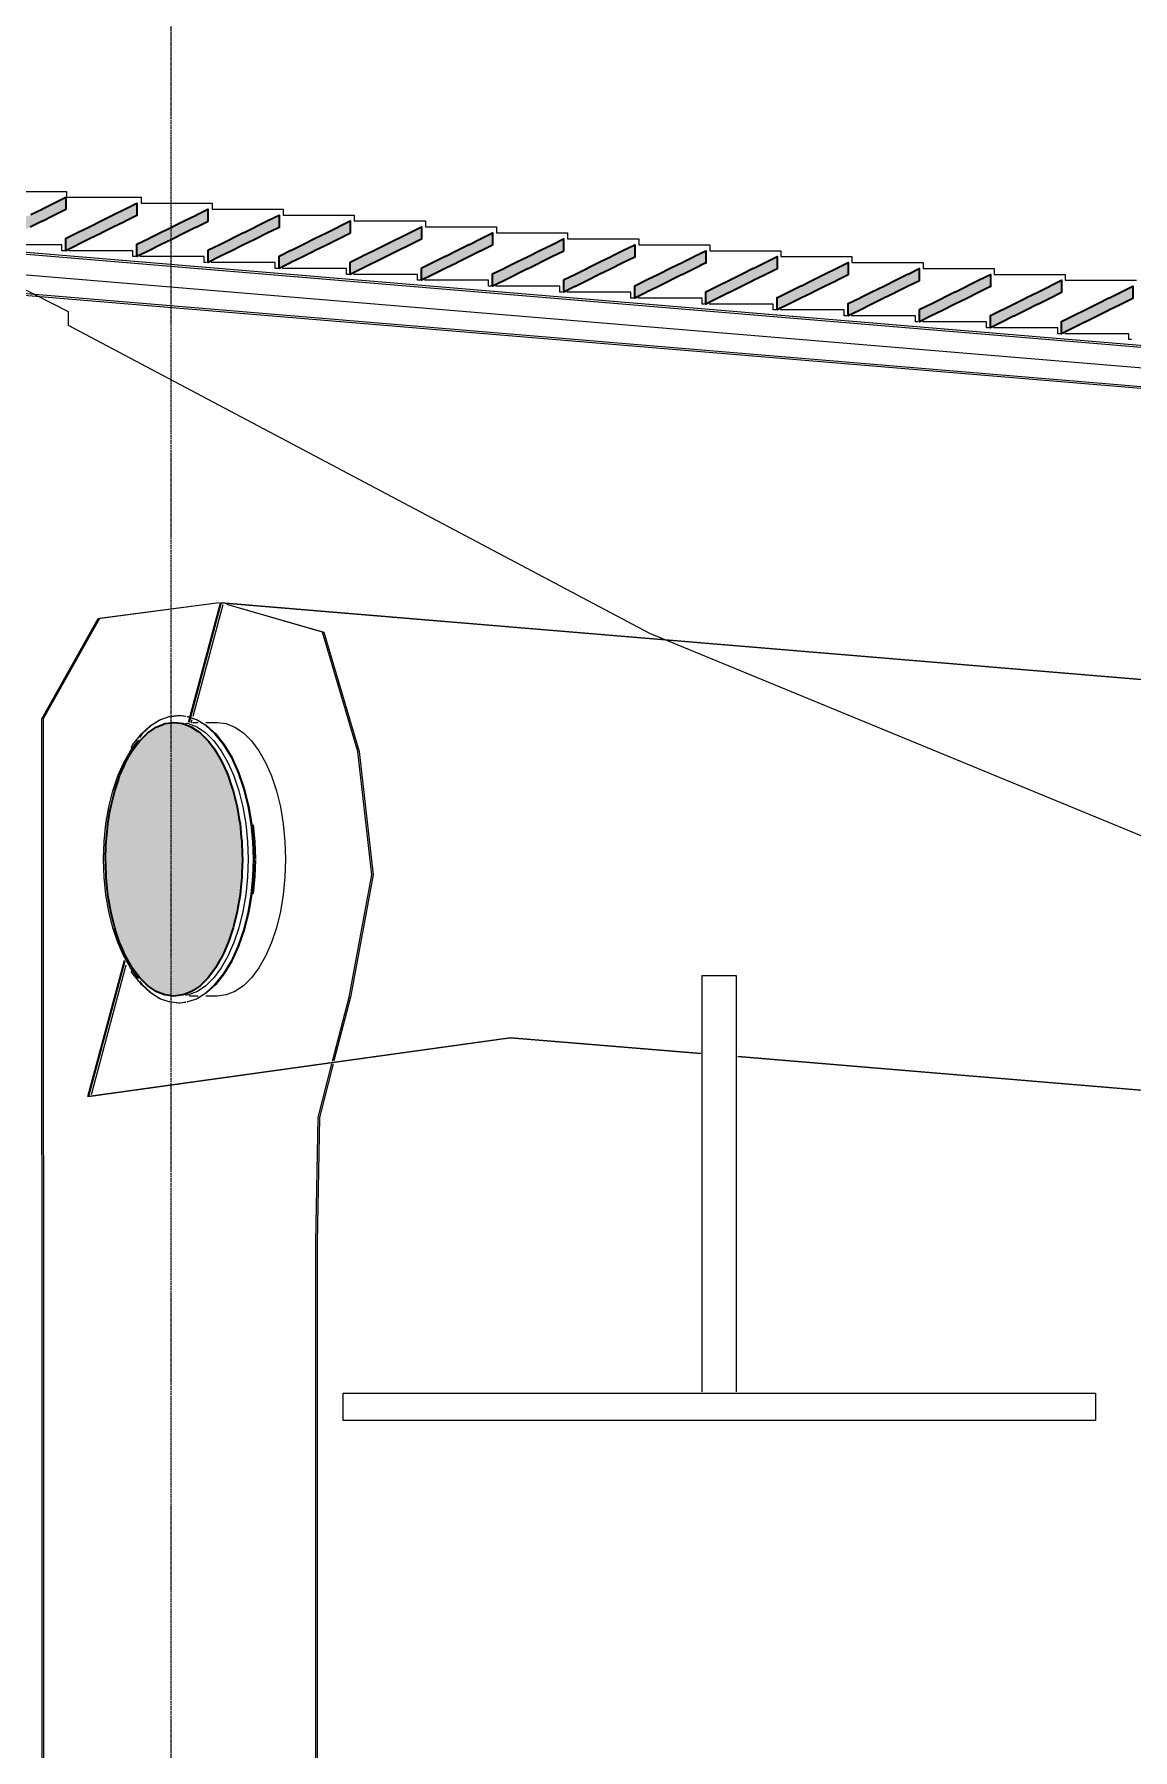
# Model space of a CAD drawing. Header units: millimetres. Extents: x 0 to 153524, y 0 to 59400.
# Drawn here: x 20300 to 21906, y 26619 to 29126 of the extents above; entities that cross this region are included whole.
import ezdxf

# ---------------------------------------------------------------- set-up
doc = ezdxf.new("R2010")
doc.units = ezdxf.units.MM
doc.linetypes.add('DASHDOT', pattern=[3.556, 2.54, -0.508, 0, -0.508])
for name, color, linetype, lineweight in [('01_切断（構造・壁）', 7, 'Continuous', 35), ('03_切断（ガラス）', 5, 'Continuous', 13), ('10_見えがかり', 7, 'Continuous', 13), ('12_見えがかり（ガラス）', 5, 'Continuous', 9), ('40_通り芯', 1, 'DASHDOT', 9)]:
    doc.layers.add(name, color=color, linetype=linetype, lineweight=lineweight)

msp = doc.modelspace()

# ---------------------------------------------------------------- hatches: boundary and pattern name
at = {"layer": '01_切断（構造・壁）'}
for points in [[(20259.3, 28826.6), (20258.5, 28826.1), (20242, 28818), (20242, 28818.1), (20242, 28821), (20242, 28821.1), (20242, 28824), (20242, 28824.1), (20242, 28827), (20242, 28827.1), (20242, 28830), (20242, 28830.1), (20242, 28833), (20242, 28833.1), (20242, 28836), (20242.8, 28836.4), (20259.3, 28844.6), (20260.2, 28845), (20276.6, 28853.1), (20277.5, 28853.5), (20294, 28861.7), (20294.8, 28862.1), (20311.3, 28870.2), (20312.1, 28870.6), (20328.6, 28878.8), (20329.4, 28879.2), (20345.9, 28887.3), (20345.9, 28887.2), (20345.9, 28884.3), (20345.9, 28884.2), (20345.9, 28881.3), (20345.9, 28881.2), (20345.9, 28878.3), (20345.9, 28878.2), (20345.9, 28875.3), (20345.9, 28875.2), (20345.9, 28872.3), (20345.9, 28872.2), (20345.9, 28869.3), (20345.1, 28868.9), (20328.6, 28860.8), (20327.7, 28860.4), (20311.3, 28852.2), (20310.4, 28851.8), (20294, 28843.7), (20293.1, 28843.3), (20276.6, 28835.1), (20275.8, 28834.7)], [(20363.3, 28817.9), (20362.5, 28817.5), (20346, 28809.3), (20346, 28809.5), (20346, 28812.3), (20346, 28812.5), (20346, 28815.3), (20346, 28815.5), (20346, 28818.3), (20346, 28818.5), (20346, 28821.3), (20346, 28821.5), (20346, 28824.3), (20346, 28824.5), (20346, 28827.3), (20346.8, 28827.8), (20363.3, 28835.9), (20364.2, 28836.3), (20380.6, 28844.4), (20381.5, 28844.9), (20398, 28853), (20398.8, 28853.4), (20415.3, 28861.6), (20416.1, 28862), (20432.6, 28870.1), (20433.4, 28870.5), (20449.9, 28878.7), (20449.9, 28878.5), (20449.9, 28875.7), (20449.9, 28875.5), (20449.9, 28872.7), (20449.9, 28872.5), (20449.9, 28869.7), (20449.9, 28869.5), (20449.9, 28866.7), (20449.9, 28866.5), (20449.9, 28863.7), (20449.9, 28863.5), (20449.9, 28860.7), (20449.1, 28860.3), (20432.6, 28852.1), (20431.7, 28851.7), (20415.3, 28843.6), (20414.4, 28843.1), (20398, 28835), (20397.1, 28834.6), (20380.6, 28826.4), (20379.8, 28826)], [(20467.3, 28809.2), (20466.5, 28808.8), (20450, 28800.7), (20450, 28800.8), (20450, 28803.7), (20450, 28803.8), (20450, 28806.7), (20450, 28806.8), (20450, 28809.7), (20450, 28809.8), (20450, 28812.7), (20450, 28812.8), (20450, 28815.7), (20450, 28815.8), (20450, 28818.7), (20450.8, 28819.1), (20467.3, 28827.2), (20468.2, 28827.6), (20484.6, 28835.8), (20485.5, 28836.2), (20501.9, 28844.3), (20502.8, 28844.8), (20519.3, 28852.9), (20520.1, 28853.3), (20536.6, 28861.4), (20537.4, 28861.9), (20553.9, 28870), (20553.9, 28869.9), (20553.9, 28867), (20553.9, 28866.9), (20553.9, 28864), (20553.9, 28863.9), (20553.9, 28861), (20553.9, 28860.9), (20553.9, 28858), (20553.9, 28857.9), (20553.9, 28855), (20553.9, 28854.9), (20553.9, 28852), (20553.1, 28851.6), (20536.6, 28843.4), (20535.7, 28843), (20519.3, 28834.9), (20518.4, 28834.5), (20501.9, 28826.3), (20501.1, 28825.9), (20484.6, 28817.8), (20483.8, 28817.4)], [(20571.3, 28800.6), (20570.5, 28800.1), (20554, 28792), (20554, 28792.1), (20554, 28795), (20554, 28795.1), (20554, 28798), (20554, 28798.1), (20554, 28801), (20554, 28801.1), (20554, 28804), (20554, 28804.1), (20554, 28807), (20554, 28807.1), (20554, 28810), (20554.8, 28810.4), (20571.3, 28818.6), (20572.2, 28819), (20588.6, 28827.1), (20589.5, 28827.5), (20605.9, 28835.7), (20606.8, 28836.1), (20623.3, 28844.2), (20624.1, 28844.6), (20640.6, 28852.8), (20641.4, 28853.2), (20657.9, 28861.3), (20657.9, 28861.2), (20657.9, 28858.3), (20657.9, 28858.2), (20657.9, 28855.3), (20657.9, 28855.2), (20657.9, 28852.3), (20657.9, 28852.2), (20657.9, 28849.3), (20657.9, 28849.2), (20657.9, 28846.3), (20657.9, 28846.2), (20657.9, 28843.3), (20657.1, 28842.9), (20640.6, 28834.8), (20639.7, 28834.4), (20623.3, 28826.2), (20622.4, 28825.8), (20605.9, 28817.7), (20605.1, 28817.3), (20588.6, 28809.1), (20587.8, 28808.7)], [(20675.3, 28791.9), (20674.5, 28791.5), (20658, 28783.3), (20658, 28783.5), (20658, 28786.3), (20658, 28786.5), (20658, 28789.3), (20658, 28789.5), (20658, 28792.3), (20658, 28792.5), (20658, 28795.3), (20658, 28795.5), (20658, 28798.3), (20658, 28798.5), (20658, 28801.3), (20658.8, 28801.8), (20675.3, 28809.9), (20676.2, 28810.3), (20692.6, 28818.4), (20693.5, 28818.9), (20709.9, 28827), (20710.8, 28827.4), (20727.3, 28835.6), (20728.1, 28836), (20744.6, 28844.1), (20745.4, 28844.5), (20761.9, 28852.7), (20761.9, 28852.5), (20761.9, 28849.7), (20761.9, 28849.5), (20761.9, 28846.7), (20761.9, 28846.5), (20761.9, 28843.7), (20761.9, 28843.5), (20761.9, 28840.7), (20761.9, 28840.5), (20761.9, 28837.7), (20761.9, 28837.5), (20761.9, 28834.7), (20761.1, 28834.3), (20744.6, 28826.1), (20743.7, 28825.7), (20727.3, 28817.6), (20726.4, 28817.1), (20709.9, 28809), (20709.1, 28808.6), (20692.6, 28800.4), (20691.8, 28800)], [(20779.3, 28783.2), (20778.5, 28782.8), (20762, 28774.7), (20762, 28774.8), (20762, 28777.7), (20762, 28777.8), (20762, 28780.7), (20762, 28780.8), (20762, 28783.7), (20762, 28783.8), (20762, 28786.7), (20762, 28786.8), (20762, 28789.7), (20762, 28789.8), (20762, 28792.7), (20762.8, 28793.1), (20779.3, 28801.2), (20780.1, 28801.6), (20796.6, 28809.8), (20797.5, 28810.2), (20813.9, 28818.3), (20814.8, 28818.8), (20831.3, 28826.9), (20832.1, 28827.3), (20848.6, 28835.4), (20849.4, 28835.9), (20865.9, 28844), (20865.9, 28843.9), (20865.9, 28841), (20865.9, 28840.9), (20865.9, 28838), (20865.9, 28837.9), (20865.9, 28835), (20865.9, 28834.9), (20865.9, 28832), (20865.9, 28831.9), (20865.9, 28829), (20865.9, 28828.9), (20865.9, 28826), (20865.1, 28825.6), (20848.6, 28817.4), (20847.7, 28817), (20831.3, 28808.9), (20830.4, 28808.5), (20813.9, 28800.3), (20813.1, 28799.9), (20796.6, 28791.8), (20795.8, 28791.4)], [(20883.3, 28774.6), (20882.4, 28774.1), (20866, 28766), (20866, 28766.1), (20866, 28769), (20866, 28769.1), (20866, 28772), (20866, 28772.1), (20866, 28775), (20866, 28775.1), (20866, 28778), (20866, 28778.1), (20866, 28781), (20866, 28781.1), (20866, 28784), (20866.8, 28784.4), (20883.3, 28792.6), (20884.1, 28793), (20900.6, 28801.1), (20901.5, 28801.5), (20917.9, 28809.7), (20918.8, 28810.1), (20935.3, 28818.2), (20936.1, 28818.6), (20952.6, 28826.8), (20953.4, 28827.2), (20969.9, 28835.3), (20969.9, 28835.2), (20969.9, 28832.3), (20969.9, 28832.2), (20969.9, 28829.3), (20969.9, 28829.2), (20969.9, 28826.3), (20969.9, 28826.2), (20969.9, 28823.3), (20969.9, 28823.2), (20969.9, 28820.3), (20969.9, 28820.2), (20969.9, 28817.3), (20969, 28816.9), (20952.6, 28808.8), (20951.7, 28808.4), (20935.3, 28800.2), (20934.4, 28799.8), (20917.9, 28791.7), (20917.1, 28791.3), (20900.6, 28783.1), (20899.8, 28782.7)], [(20987.3, 28765.9), (20986.4, 28765.5), (20970, 28757.3), (20970, 28757.5), (20970, 28760.3), (20970, 28760.5), (20970, 28763.3), (20970, 28763.5), (20970, 28766.3), (20970, 28766.5), (20970, 28769.3), (20970, 28769.5), (20970, 28772.3), (20970, 28772.5), (20970, 28775.3), (20970.8, 28775.8), (20987.3, 28783.9), (20988.1, 28784.3), (21004.6, 28792.4), (21005.5, 28792.9), (21021.9, 28801), (21022.8, 28801.4), (21039.3, 28809.6), (21040.1, 28810), (21056.6, 28818.1), (21057.4, 28818.5), (21073.9, 28826.7), (21073.9, 28826.5), (21073.9, 28823.7), (21073.9, 28823.5), (21073.9, 28820.7), (21073.9, 28820.5), (21073.9, 28817.7), (21073.9, 28817.5), (21073.9, 28814.7), (21073.9, 28814.5), (21073.9, 28811.7), (21073.9, 28811.5), (21073.9, 28808.7), (21073, 28808.3), (21056.6, 28800.1), (21055.7, 28799.7), (21039.3, 28791.6), (21038.4, 28791.1), (21021.9, 28783), (21021.1, 28782.6), (21004.6, 28774.4), (21003.8, 28774)], [(21091.3, 28757.2), (21090.4, 28756.8), (21074, 28748.7), (21074, 28748.8), (21074, 28751.7), (21074, 28751.8), (21074, 28754.7), (21074, 28754.8), (21074, 28757.7), (21074, 28757.8), (21074, 28760.7), (21074, 28760.8), (21074, 28763.7), (21074, 28763.8), (21074, 28766.7), (21074.8, 28767.1), (21091.3, 28775.2), (21092.1, 28775.6), (21108.6, 28783.8), (21109.5, 28784.2), (21125.9, 28792.3), (21126.8, 28792.8), (21143.3, 28800.9), (21144.1, 28801.3), (21160.6, 28809.4), (21161.4, 28809.9), (21177.9, 28818), (21177.9, 28817.9), (21177.9, 28815), (21177.9, 28814.9), (21177.9, 28812), (21177.9, 28811.9), (21177.9, 28809), (21177.9, 28808.9), (21177.9, 28806), (21177.9, 28805.9), (21177.9, 28803), (21177.9, 28802.9), (21177.9, 28800), (21177, 28799.6), (21160.6, 28791.4), (21159.7, 28791), (21143.3, 28782.9), (21142.4, 28782.5), (21125.9, 28774.3), (21125.1, 28773.9), (21108.6, 28765.8), (21107.8, 28765.4)], [(21195.3, 28748.6), (21194.4, 28748.1), (21178, 28740), (21178, 28740.1), (21178, 28743), (21178, 28743.1), (21178, 28746), (21178, 28746.1), (21178, 28749), (21178, 28749.1), (21178, 28752), (21178, 28752.1), (21178, 28755), (21178, 28755.1), (21178, 28758), (21178.8, 28758.4), (21195.3, 28766.6), (21196.1, 28767), (21212.6, 28775.1), (21213.5, 28775.5), (21229.9, 28783.7), (21230.8, 28784.1), (21247.2, 28792.2), (21248.1, 28792.6), (21264.6, 28800.8), (21265.4, 28801.2), (21281.9, 28809.3), (21281.9, 28809.2), (21281.9, 28806.3), (21281.9, 28806.2), (21281.9, 28803.3), (21281.9, 28803.2), (21281.9, 28800.3), (21281.9, 28800.2), (21281.9, 28797.3), (21281.9, 28797.2), (21281.9, 28794.3), (21281.9, 28794.2), (21281.9, 28791.3), (21281, 28790.9), (21264.6, 28782.8), (21263.7, 28782.4), (21247.2, 28774.2), (21246.4, 28773.8), (21229.9, 28765.7), (21229.1, 28765.3), (21212.6, 28757.1), (21211.8, 28756.7)], [(21299.3, 28739.9), (21298.4, 28739.5), (21282, 28731.3), (21282, 28731.5), (21282, 28734.3), (21282, 28734.5), (21282, 28737.3), (21282, 28737.5), (21282, 28740.3), (21282, 28740.5), (21282, 28743.3), (21282, 28743.5), (21282, 28746.3), (21282, 28746.5), (21282, 28749.3), (21282.8, 28749.8), (21299.3, 28757.9), (21300.1, 28758.3), (21316.6, 28766.4), (21317.5, 28766.9), (21333.9, 28775), (21334.8, 28775.4), (21351.2, 28783.6), (21352.1, 28784), (21368.6, 28792.1), (21369.4, 28792.5), (21385.9, 28800.7), (21385.9, 28800.5), (21385.9, 28797.7), (21385.9, 28797.5), (21385.9, 28794.7), (21385.9, 28794.5), (21385.9, 28791.7), (21385.9, 28791.5), (21385.9, 28788.7), (21385.9, 28788.5), (21385.9, 28785.7), (21385.9, 28785.5), (21385.9, 28782.7), (21385, 28782.3), (21368.6, 28774.1), (21367.7, 28773.7), (21351.2, 28765.6), (21350.4, 28765.1), (21333.9, 28757), (21333.1, 28756.6), (21316.6, 28748.4), (21315.8, 28748)], [(21403.3, 28731.2), (21402.4, 28730.8), (21386, 28722.7), (21386, 28722.8), (21386, 28725.7), (21386, 28725.8), (21386, 28728.7), (21386, 28728.8), (21386, 28731.7), (21386, 28731.8), (21386, 28734.7), (21386, 28734.8), (21386, 28737.7), (21386, 28737.8), (21386, 28740.7), (21386.8, 28741.1), (21403.3, 28749.2), (21404.1, 28749.6), (21420.6, 28757.8), (21421.5, 28758.2), (21437.9, 28766.3), (21438.8, 28766.8), (21455.2, 28774.9), (21456.1, 28775.3), (21472.6, 28783.4), (21473.4, 28783.9), (21489.9, 28792), (21489.9, 28791.9), (21489.9, 28789), (21489.9, 28788.9), (21489.9, 28786), (21489.9, 28785.9), (21489.9, 28783), (21489.9, 28782.9), (21489.9, 28780), (21489.9, 28779.9), (21489.9, 28777), (21489.9, 28776.9), (21489.9, 28774), (21489, 28773.6), (21472.6, 28765.4), (21471.7, 28765), (21455.2, 28756.9), (21454.4, 28756.5), (21437.9, 28748.3), (21437.1, 28747.9), (21420.6, 28739.8), (21419.8, 28739.4)], [(21507.3, 28722.6), (21506.4, 28722.1), (21490, 28714), (21490, 28714.1), (21490, 28717), (21490, 28717.1), (21490, 28720), (21490, 28720.1), (21490, 28723), (21490, 28723.1), (21490, 28726), (21490, 28726.1), (21490, 28729), (21490, 28729.1), (21490, 28732), (21490.8, 28732.4), (21507.3, 28740.6), (21508.1, 28741), (21524.6, 28749.1), (21525.4, 28749.5), (21541.9, 28757.7), (21542.8, 28758.1), (21559.2, 28766.2), (21560.1, 28766.6), (21576.6, 28774.8), (21577.4, 28775.2), (21593.9, 28783.3), (21593.9, 28783.2), (21593.9, 28780.3), (21593.9, 28780.2), (21593.9, 28777.3), (21593.9, 28777.2), (21593.9, 28774.3), (21593.9, 28774.2), (21593.9, 28771.3), (21593.9, 28771.2), (21593.9, 28768.3), (21593.9, 28768.2), (21593.9, 28765.3), (21593, 28764.9), (21576.6, 28756.8), (21575.7, 28756.4), (21559.2, 28748.2), (21558.4, 28747.8), (21541.9, 28739.7), (21541.1, 28739.3), (21524.6, 28731.1), (21523.7, 28730.7)], [(21611.3, 28713.9), (21610.4, 28713.5), (21594, 28705.3), (21594, 28705.5), (21594, 28708.3), (21594, 28708.5), (21594, 28711.3), (21594, 28711.5), (21594, 28714.3), (21594, 28714.5), (21594, 28717.3), (21594, 28717.5), (21594, 28720.3), (21594, 28720.5), (21594, 28723.3), (21594.8, 28723.8), (21611.3, 28731.9), (21612.1, 28732.3), (21628.6, 28740.4), (21629.4, 28740.9), (21645.9, 28749), (21646.8, 28749.4), (21663.2, 28757.6), (21664.1, 28758), (21680.6, 28766.1), (21681.4, 28766.5), (21697.9, 28774.7), (21697.9, 28774.5), (21697.9, 28771.7), (21697.9, 28771.5), (21697.9, 28768.7), (21697.9, 28768.5), (21697.9, 28765.7), (21697.9, 28765.5), (21697.9, 28762.7), (21697.9, 28762.5), (21697.9, 28759.7), (21697.9, 28759.5), (21697.9, 28756.7), (21697, 28756.3), (21680.6, 28748.1), (21679.7, 28747.7), (21663.2, 28739.6), (21662.4, 28739.1), (21645.9, 28731), (21645.1, 28730.6), (21628.6, 28722.4), (21627.7, 28722)], [(21715.3, 28705.2), (21714.4, 28704.8), (21698, 28696.7), (21698, 28696.8), (21698, 28699.7), (21698, 28699.8), (21698, 28702.7), (21698, 28702.8), (21698, 28705.7), (21698, 28705.8), (21698, 28708.7), (21698, 28708.8), (21698, 28711.7), (21698, 28711.8), (21698, 28714.7), (21698.8, 28715.1), (21715.3, 28723.2), (21716.1, 28723.6), (21732.6, 28731.8), (21733.4, 28732.2), (21749.9, 28740.3), (21750.8, 28740.8), (21767.2, 28748.9), (21768.1, 28749.3), (21784.6, 28757.4), (21785.4, 28757.9), (21801.9, 28766), (21801.9, 28765.9), (21801.9, 28763), (21801.9, 28762.9), (21801.9, 28760), (21801.9, 28759.9), (21801.9, 28757), (21801.9, 28756.9), (21801.9, 28754), (21801.9, 28753.9), (21801.9, 28751), (21801.9, 28750.9), (21801.9, 28748), (21801, 28747.6), (21784.6, 28739.4), (21783.7, 28739), (21767.2, 28730.9), (21766.4, 28730.5), (21749.9, 28722.3), (21749.1, 28721.9), (21732.6, 28713.8), (21731.7, 28713.4)], [(21819.3, 28696.6), (21818.4, 28696.1), (21801.9, 28688), (21801.9, 28688.1), (21801.9, 28691), (21801.9, 28691.1), (21801.9, 28694), (21801.9, 28694.1), (21801.9, 28697), (21801.9, 28697.1), (21801.9, 28700), (21801.9, 28700.1), (21801.9, 28703), (21801.9, 28703.1), (21801.9, 28706), (21802.8, 28706.4), (21819.3, 28714.6), (21820.1, 28715), (21836.6, 28723.1), (21837.4, 28723.5), (21853.9, 28731.7), (21854.8, 28732.1), (21871.2, 28740.2), (21872.1, 28740.6), (21888.5, 28748.8), (21889.4, 28749.2), (21905.9, 28757.3), (21905.9, 28757.2), (21905.9, 28754.3), (21905.9, 28754.2), (21905.9, 28751.3), (21905.9, 28751.2), (21905.9, 28748.3), (21905.9, 28748.2), (21905.9, 28745.3), (21905.9, 28745.2), (21905.9, 28742.3), (21905.9, 28742.2), (21905.9, 28739.3), (21905, 28738.9), (21888.5, 28730.8), (21887.7, 28730.4), (21871.2, 28722.2), (21870.4, 28721.8), (21853.9, 28713.7), (21853.1, 28713.3), (21836.6, 28705.1), (21835.7, 28704.7)], [(20604, 27926.5), (20604.2, 27920), (20603.5, 27900.4), (20603.3, 27893.9), (20601.4, 27874.6), (20600.8, 27868.2), (20597.6, 27849.6), (20596.6, 27843.5), (20592.2, 27825.8), (20590.8, 27820), (20585.3, 27803.7), (20583.5, 27798.2), (20577, 27783.5), (20574.9, 27778.6), (20567.5, 27765.6), (20565.1, 27761.3), (20556.9, 27750.4), (20554.2, 27746.8), (20545.4, 27738.1), (20542.4, 27735.2), (20533.1, 27728.9), (20530.1, 27726.8), (20520.4, 27723), (20517.2, 27721.7), (20507.4, 27720.4), (20504.2, 27720), (20494.4, 27721.3), (20491.1, 27721.7), (20481.5, 27725.5), (20478.3, 27726.8), (20469, 27733.1), (20465.9, 27735.2), (20457.1, 27743.9), (20454.2, 27746.8), (20446, 27757.7), (20443.3, 27761.3), (20435.9, 27774.3), (20433.5, 27778.6), (20427, 27793.4), (20424.8, 27798.2), (20419.4, 27814.6), (20417.6, 27820), (20413.2, 27837.6), (20411.8, 27843.5), (20408.6, 27862.1), (20407.6, 27868.2), (20405.7, 27887.5), (20405, 27893.9), (20404.4, 27913.5), (20404.2, 27920), (20404.8, 27939.6), (20405, 27946.1), (20407, 27965.4), (20407.6, 27971.8), (20410.7, 27990.4), (20411.8, 27996.5), (20416.1, 28014.2), (20417.6, 28020), (20423, 28036.3), (20424.8, 28041.8), (20431.3, 28056.5), (20433.5, 28061.4), (20440.9, 28074.4), (20443.3, 28078.7), (20451.5, 28089.6), (20454.2, 28093.2), (20463, 28101.9), (20465.9, 28104.8), (20475.2, 28111.1), (20478.3, 28113.2), (20487.9, 28117), (20491.1, 28118.3), (20500.9, 28119.6), (20504.2, 28120), (20514, 28118.7), (20517.2, 28118.3), (20526.9, 28114.5), (20530.1, 28113.2), (20539.4, 28106.9), (20542.4, 28104.8), (20551.3, 28096.1), (20554.2, 28093.2), (20562.4, 28082.3), (20565.1, 28078.7), (20572.4, 28065.7), (20574.9, 28061.4), (20581.4, 28046.6), (20583.5, 28041.8), (20589, 28025.4), (20590.8, 28020), (20595.1, 28002.4), (20596.6, 27996.5), (20599.7, 27977.9), (20600.8, 27971.8), (20602.7, 27952.5), (20603.3, 27946.1)]]:
    msp.add_hatch(color=7, dxfattribs=at).paths.add_polyline_path(points)

# ---------------------------------------------------------------- linework, layer by layer
for points in [[(20294.8, 28862.1), (20311.3, 28870.2), (20312.1, 28870.6), (20328.6, 28878.8), (20329.4, 28879.2), (20345.9, 28887.3), (20345.9, 28887.2), (20345.9, 28884.3), (20345.9, 28884.2), (20345.9, 28881.3), (20345.9, 28881.2), (20345.9, 28878.3), (20345.9, 28878.2), (20345.9, 28875.3), (20345.9, 28875.2), (20345.9, 28872.3), (20345.9, 28872.2), (20345.9, 28869.3), (20345.1, 28868.9), (20328.6, 28860.8), (20327.7, 28860.4), (20311.3, 28852.2), (20310.4, 28851.8), (20294, 28843.7)], [(20363.3, 28817.9), (20362.5, 28817.5), (20346, 28809.3), (20346, 28809.5), (20346, 28812.3), (20346, 28812.5), (20346, 28815.3), (20346, 28815.5), (20346, 28818.3), (20346, 28818.5), (20346, 28821.3), (20346, 28821.5), (20346, 28824.3), (20346, 28824.5), (20346, 28827.3), (20346.8, 28827.8), (20363.3, 28835.9), (20364.2, 28836.3), (20380.6, 28844.4), (20381.5, 28844.9), (20398, 28853), (20398.8, 28853.4), (20415.3, 28861.6), (20416.1, 28862), (20432.6, 28870.1), (20433.4, 28870.5), (20449.9, 28878.7), (20449.9, 28878.5), (20449.9, 28875.7), (20449.9, 28875.5), (20449.9, 28872.7), (20449.9, 28872.5), (20449.9, 28869.7), (20449.9, 28869.5), (20449.9, 28866.7), (20449.9, 28866.5), (20449.9, 28863.7), (20449.9, 28863.5), (20449.9, 28860.7), (20449.1, 28860.3), (20432.6, 28852.1), (20431.7, 28851.7), (20415.3, 28843.6), (20414.4, 28843.1), (20398, 28835), (20397.1, 28834.6), (20380.6, 28826.4), (20379.8, 28826), (20363.3, 28817.9)], [(20467.3, 28809.2), (20466.5, 28808.8), (20450, 28800.7), (20450, 28800.8), (20450, 28803.7), (20450, 28803.8), (20450, 28806.7), (20450, 28806.8), (20450, 28809.7), (20450, 28809.8), (20450, 28812.7), (20450, 28812.8), (20450, 28815.7), (20450, 28815.8), (20450, 28818.7), (20450.8, 28819.1), (20467.3, 28827.2), (20468.2, 28827.6), (20484.6, 28835.8), (20485.5, 28836.2), (20501.9, 28844.3), (20502.8, 28844.8), (20519.3, 28852.9), (20520.1, 28853.3), (20536.6, 28861.4), (20537.4, 28861.9), (20553.9, 28870), (20553.9, 28869.9), (20553.9, 28867), (20553.9, 28866.9), (20553.9, 28864), (20553.9, 28863.9), (20553.9, 28861), (20553.9, 28860.9), (20553.9, 28858), (20553.9, 28857.9), (20553.9, 28855), (20553.9, 28854.9), (20553.9, 28852), (20553.1, 28851.6), (20536.6, 28843.4), (20535.7, 28843), (20519.3, 28834.9), (20518.4, 28834.5), (20501.9, 28826.3), (20501.1, 28825.9), (20484.6, 28817.8), (20483.8, 28817.4), (20467.3, 28809.2)], [(20571.3, 28800.6), (20570.5, 28800.1), (20554, 28792), (20554, 28792.1), (20554, 28795), (20554, 28795.1), (20554, 28798), (20554, 28798.1), (20554, 28801), (20554, 28801.1), (20554, 28804), (20554, 28804.1), (20554, 28807), (20554, 28807.1), (20554, 28810), (20554.8, 28810.4), (20571.3, 28818.6), (20572.2, 28819), (20588.6, 28827.1), (20589.5, 28827.5), (20605.9, 28835.7), (20606.8, 28836.1), (20623.3, 28844.2), (20624.1, 28844.6), (20640.6, 28852.8), (20641.4, 28853.2), (20657.9, 28861.3), (20657.9, 28861.2), (20657.9, 28858.3), (20657.9, 28858.2), (20657.9, 28855.3), (20657.9, 28855.2), (20657.9, 28852.3), (20657.9, 28852.2), (20657.9, 28849.3), (20657.9, 28849.2), (20657.9, 28846.3), (20657.9, 28846.2), (20657.9, 28843.3), (20657.1, 28842.9), (20640.6, 28834.8), (20639.7, 28834.4), (20623.3, 28826.2), (20622.4, 28825.8), (20605.9, 28817.7), (20605.1, 28817.3), (20588.6, 28809.1), (20587.8, 28808.7), (20571.3, 28800.6)], [(20675.3, 28791.9), (20674.5, 28791.5), (20658, 28783.3), (20658, 28783.5), (20658, 28786.3), (20658, 28786.5), (20658, 28789.3), (20658, 28789.5), (20658, 28792.3), (20658, 28792.5), (20658, 28795.3), (20658, 28795.5), (20658, 28798.3), (20658, 28798.5), (20658, 28801.3), (20658.8, 28801.8), (20675.3, 28809.9), (20676.2, 28810.3), (20692.6, 28818.4), (20693.5, 28818.9), (20709.9, 28827), (20710.8, 28827.4), (20727.3, 28835.6), (20728.1, 28836), (20744.6, 28844.1), (20745.4, 28844.5), (20761.9, 28852.7), (20761.9, 28852.5), (20761.9, 28849.7), (20761.9, 28849.5), (20761.9, 28846.7), (20761.9, 28846.5), (20761.9, 28843.7), (20761.9, 28843.5), (20761.9, 28840.7), (20761.9, 28840.5), (20761.9, 28837.7), (20761.9, 28837.5), (20761.9, 28834.7), (20761.1, 28834.3), (20744.6, 28826.1), (20743.7, 28825.7), (20727.3, 28817.6), (20726.4, 28817.1), (20709.9, 28809), (20709.1, 28808.6), (20692.6, 28800.4), (20691.8, 28800), (20675.3, 28791.9)], [(20779.3, 28783.2), (20778.5, 28782.8), (20762, 28774.7), (20762, 28774.8), (20762, 28777.7), (20762, 28777.8), (20762, 28780.7), (20762, 28780.8), (20762, 28783.7), (20762, 28783.8), (20762, 28786.7), (20762, 28786.8), (20762, 28789.7), (20762, 28789.8), (20762, 28792.7), (20762.8, 28793.1), (20779.3, 28801.2), (20780.1, 28801.6), (20796.6, 28809.8), (20797.5, 28810.2), (20813.9, 28818.3), (20814.8, 28818.8), (20831.3, 28826.9), (20832.1, 28827.3), (20848.6, 28835.4), (20849.4, 28835.9), (20865.9, 28844), (20865.9, 28843.9), (20865.9, 28841), (20865.9, 28840.9), (20865.9, 28838), (20865.9, 28837.9), (20865.9, 28835), (20865.9, 28834.9), (20865.9, 28832), (20865.9, 28831.9), (20865.9, 28829), (20865.9, 28828.9), (20865.9, 28826), (20865.1, 28825.6), (20848.6, 28817.4), (20847.7, 28817), (20831.3, 28808.9), (20830.4, 28808.5), (20813.9, 28800.3), (20813.1, 28799.9), (20796.6, 28791.8), (20795.8, 28791.4), (20779.3, 28783.2)], [(20883.3, 28774.6), (20882.4, 28774.1), (20866, 28766), (20866, 28766.1), (20866, 28769), (20866, 28769.1), (20866, 28772), (20866, 28772.1), (20866, 28775), (20866, 28775.1), (20866, 28778), (20866, 28778.1), (20866, 28781), (20866, 28781.1), (20866, 28784), (20866.8, 28784.4), (20883.3, 28792.6), (20884.1, 28793), (20900.6, 28801.1), (20901.5, 28801.5), (20917.9, 28809.7), (20918.8, 28810.1), (20935.3, 28818.2), (20936.1, 28818.6), (20952.6, 28826.8), (20953.4, 28827.2), (20969.9, 28835.3), (20969.9, 28835.2), (20969.9, 28832.3), (20969.9, 28832.2), (20969.9, 28829.3), (20969.9, 28829.2), (20969.9, 28826.3), (20969.9, 28826.2), (20969.9, 28823.3), (20969.9, 28823.2), (20969.9, 28820.3), (20969.9, 28820.2), (20969.9, 28817.3), (20969, 28816.9), (20952.6, 28808.8), (20951.7, 28808.4), (20935.3, 28800.2), (20934.4, 28799.8), (20917.9, 28791.7), (20917.1, 28791.3), (20900.6, 28783.1), (20899.8, 28782.7), (20883.3, 28774.6)], [(20987.3, 28765.9), (20986.4, 28765.5), (20970, 28757.3), (20970, 28757.5), (20970, 28760.3), (20970, 28760.5), (20970, 28763.3), (20970, 28763.5), (20970, 28766.3), (20970, 28766.5), (20970, 28769.3), (20970, 28769.5), (20970, 28772.3), (20970, 28772.5), (20970, 28775.3), (20970.8, 28775.8), (20987.3, 28783.9), (20988.1, 28784.3), (21004.6, 28792.4), (21005.5, 28792.9), (21021.9, 28801), (21022.8, 28801.4), (21039.3, 28809.6), (21040.1, 28810), (21056.6, 28818.1), (21057.4, 28818.5), (21073.9, 28826.7), (21073.9, 28826.5), (21073.9, 28823.7), (21073.9, 28823.5), (21073.9, 28820.7), (21073.9, 28820.5), (21073.9, 28817.7), (21073.9, 28817.5), (21073.9, 28814.7), (21073.9, 28814.5), (21073.9, 28811.7), (21073.9, 28811.5), (21073.9, 28808.7), (21073, 28808.3), (21056.6, 28800.1), (21055.7, 28799.7), (21039.3, 28791.6), (21038.4, 28791.1), (21021.9, 28783), (21021.1, 28782.6), (21004.6, 28774.4), (21003.8, 28774), (20987.3, 28765.9)], [(21091.3, 28757.2), (21090.4, 28756.8), (21074, 28748.7), (21074, 28748.8), (21074, 28751.7), (21074, 28751.8), (21074, 28754.7), (21074, 28754.8), (21074, 28757.7), (21074, 28757.8), (21074, 28760.7), (21074, 28760.8), (21074, 28763.7), (21074, 28763.8), (21074, 28766.7), (21074.8, 28767.1), (21091.3, 28775.2), (21092.1, 28775.6), (21108.6, 28783.8), (21109.5, 28784.2), (21125.9, 28792.3), (21126.8, 28792.8), (21143.3, 28800.9), (21144.1, 28801.3), (21160.6, 28809.4), (21161.4, 28809.9), (21177.9, 28818), (21177.9, 28817.9), (21177.9, 28815), (21177.9, 28814.9), (21177.9, 28812), (21177.9, 28811.9), (21177.9, 28809), (21177.9, 28808.9), (21177.9, 28806), (21177.9, 28805.9), (21177.9, 28803), (21177.9, 28802.9), (21177.9, 28800), (21177, 28799.6), (21160.6, 28791.4), (21159.7, 28791), (21143.3, 28782.9), (21142.4, 28782.5), (21125.9, 28774.3), (21125.1, 28773.9), (21108.6, 28765.8), (21107.8, 28765.4), (21091.3, 28757.2)], [(21195.3, 28748.6), (21194.4, 28748.1), (21178, 28740), (21178, 28740.1), (21178, 28743), (21178, 28743.1), (21178, 28746), (21178, 28746.1), (21178, 28749), (21178, 28749.1), (21178, 28752), (21178, 28752.1), (21178, 28755), (21178, 28755.1), (21178, 28758), (21178.8, 28758.4), (21195.3, 28766.6), (21196.1, 28767), (21212.6, 28775.1), (21213.5, 28775.5), (21229.9, 28783.7), (21230.8, 28784.1), (21247.2, 28792.2), (21248.1, 28792.6), (21264.6, 28800.8), (21265.4, 28801.2), (21281.9, 28809.3), (21281.9, 28809.2), (21281.9, 28806.3), (21281.9, 28806.2), (21281.9, 28803.3), (21281.9, 28803.2), (21281.9, 28800.3), (21281.9, 28800.2), (21281.9, 28797.3), (21281.9, 28797.2), (21281.9, 28794.3), (21281.9, 28794.2), (21281.9, 28791.3), (21281, 28790.9), (21264.6, 28782.8), (21263.7, 28782.4), (21247.2, 28774.2), (21246.4, 28773.8), (21229.9, 28765.7), (21229.1, 28765.3), (21212.6, 28757.1), (21211.8, 28756.7), (21195.3, 28748.6)], [(21299.3, 28739.9), (21298.4, 28739.5), (21282, 28731.3), (21282, 28731.5), (21282, 28734.3), (21282, 28734.5), (21282, 28737.3), (21282, 28737.5), (21282, 28740.3), (21282, 28740.5), (21282, 28743.3), (21282, 28743.5), (21282, 28746.3), (21282, 28746.5), (21282, 28749.3), (21282.8, 28749.8), (21299.3, 28757.9), (21300.1, 28758.3), (21316.6, 28766.4), (21317.5, 28766.9), (21333.9, 28775), (21334.8, 28775.4), (21351.2, 28783.6), (21352.1, 28784), (21368.6, 28792.1), (21369.4, 28792.5), (21385.9, 28800.7), (21385.9, 28800.5), (21385.9, 28797.7), (21385.9, 28797.5), (21385.9, 28794.7), (21385.9, 28794.5), (21385.9, 28791.7), (21385.9, 28791.5), (21385.9, 28788.7), (21385.9, 28788.5), (21385.9, 28785.7), (21385.9, 28785.5), (21385.9, 28782.7), (21385, 28782.3), (21368.6, 28774.1), (21367.7, 28773.7), (21351.2, 28765.6), (21350.4, 28765.1), (21333.9, 28757), (21333.1, 28756.6), (21316.6, 28748.4), (21315.8, 28748), (21299.3, 28739.9)], [(21403.3, 28731.2), (21402.4, 28730.8), (21386, 28722.7), (21386, 28722.8), (21386, 28725.7), (21386, 28725.8), (21386, 28728.7), (21386, 28728.8), (21386, 28731.7), (21386, 28731.8), (21386, 28734.7), (21386, 28734.8), (21386, 28737.7), (21386, 28737.8), (21386, 28740.7), (21386.8, 28741.1), (21403.3, 28749.2), (21404.1, 28749.6), (21420.6, 28757.8), (21421.5, 28758.2), (21437.9, 28766.3), (21438.8, 28766.8), (21455.2, 28774.9), (21456.1, 28775.3), (21472.6, 28783.4), (21473.4, 28783.9), (21489.9, 28792), (21489.9, 28791.9), (21489.9, 28789), (21489.9, 28788.9), (21489.9, 28786), (21489.9, 28785.9), (21489.9, 28783), (21489.9, 28782.9), (21489.9, 28780), (21489.9, 28779.9), (21489.9, 28777), (21489.9, 28776.9), (21489.9, 28774), (21489, 28773.6), (21472.6, 28765.4), (21471.7, 28765), (21455.2, 28756.9), (21454.4, 28756.5), (21437.9, 28748.3), (21437.1, 28747.9), (21420.6, 28739.8), (21419.8, 28739.4), (21403.3, 28731.2)], [(21507.3, 28722.6), (21506.4, 28722.1), (21490, 28714), (21490, 28714.1), (21490, 28717), (21490, 28717.1), (21490, 28720), (21490, 28720.1), (21490, 28723), (21490, 28723.1), (21490, 28726), (21490, 28726.1), (21490, 28729), (21490, 28729.1), (21490, 28732), (21490.8, 28732.4), (21507.3, 28740.6), (21508.1, 28741), (21524.6, 28749.1), (21525.4, 28749.5), (21541.9, 28757.7), (21542.8, 28758.1), (21559.2, 28766.2), (21560.1, 28766.6), (21576.6, 28774.8), (21577.4, 28775.2), (21593.9, 28783.3), (21593.9, 28783.2), (21593.9, 28780.3), (21593.9, 28780.2), (21593.9, 28777.3), (21593.9, 28777.2), (21593.9, 28774.3), (21593.9, 28774.2), (21593.9, 28771.3), (21593.9, 28771.2), (21593.9, 28768.3), (21593.9, 28768.2), (21593.9, 28765.3), (21593, 28764.9), (21576.6, 28756.8), (21575.7, 28756.4), (21559.2, 28748.2), (21558.4, 28747.8), (21541.9, 28739.7), (21541.1, 28739.3), (21524.6, 28731.1), (21523.7, 28730.7), (21507.3, 28722.6)], [(21611.3, 28713.9), (21610.4, 28713.5), (21594, 28705.3), (21594, 28705.5), (21594, 28708.3), (21594, 28708.5), (21594, 28711.3), (21594, 28711.5), (21594, 28714.3), (21594, 28714.5), (21594, 28717.3), (21594, 28717.5), (21594, 28720.3), (21594, 28720.5), (21594, 28723.3), (21594.8, 28723.8), (21611.3, 28731.9), (21612.1, 28732.3), (21628.6, 28740.4), (21629.4, 28740.9), (21645.9, 28749), (21646.8, 28749.4), (21663.2, 28757.6), (21664.1, 28758), (21680.6, 28766.1), (21681.4, 28766.5), (21697.9, 28774.7), (21697.9, 28774.5), (21697.9, 28771.7), (21697.9, 28771.5), (21697.9, 28768.7), (21697.9, 28768.5), (21697.9, 28765.7), (21697.9, 28765.5), (21697.9, 28762.7), (21697.9, 28762.5), (21697.9, 28759.7), (21697.9, 28759.5), (21697.9, 28756.7), (21697, 28756.3), (21680.6, 28748.1), (21679.7, 28747.7), (21663.2, 28739.6), (21662.4, 28739.1), (21645.9, 28731), (21645.1, 28730.6), (21628.6, 28722.4), (21627.7, 28722), (21611.3, 28713.9)], [(21715.3, 28705.2), (21714.4, 28704.8), (21698, 28696.7), (21698, 28696.8), (21698, 28699.7), (21698, 28699.8), (21698, 28702.7), (21698, 28702.8), (21698, 28705.7), (21698, 28705.8), (21698, 28708.7), (21698, 28708.8), (21698, 28711.7), (21698, 28711.8), (21698, 28714.7), (21698.8, 28715.1), (21715.3, 28723.2), (21716.1, 28723.6), (21732.6, 28731.8), (21733.4, 28732.2), (21749.9, 28740.3), (21750.8, 28740.8), (21767.2, 28748.9), (21768.1, 28749.3), (21784.6, 28757.4), (21785.4, 28757.9), (21801.9, 28766), (21801.9, 28765.9), (21801.9, 28763), (21801.9, 28762.9), (21801.9, 28760), (21801.9, 28759.9), (21801.9, 28757), (21801.9, 28756.9), (21801.9, 28754), (21801.9, 28753.9), (21801.9, 28751), (21801.9, 28750.9), (21801.9, 28748), (21801, 28747.6), (21784.6, 28739.4), (21783.7, 28739), (21767.2, 28730.9), (21766.4, 28730.5), (21749.9, 28722.3), (21749.1, 28721.9), (21732.6, 28713.8), (21731.7, 28713.4), (21715.3, 28705.2)], [(21819.3, 28696.6), (21818.4, 28696.1), (21801.9, 28688), (21801.9, 28688.1), (21801.9, 28691), (21801.9, 28691.1), (21801.9, 28694), (21801.9, 28694.1), (21801.9, 28697), (21801.9, 28697.1), (21801.9, 28700), (21801.9, 28700.1), (21801.9, 28703), (21801.9, 28703.1), (21801.9, 28706), (21802.8, 28706.4), (21819.3, 28714.6), (21820.1, 28715), (21836.6, 28723.1), (21837.4, 28723.5), (21853.9, 28731.7), (21854.8, 28732.1), (21871.2, 28740.2), (21872.1, 28740.6), (21888.5, 28748.8), (21889.4, 28749.2), (21905.9, 28757.3), (21905.9, 28757.2), (21905.9, 28754.3), (21905.9, 28754.2), (21905.9, 28751.3), (21905.9, 28751.2), (21905.9, 28748.3), (21905.9, 28748.2), (21905.9, 28745.3), (21905.9, 28745.2), (21905.9, 28742.3), (21905.9, 28742.2), (21905.9, 28739.3), (21905, 28738.9), (21888.5, 28730.8), (21887.7, 28730.4), (21871.2, 28722.2), (21870.4, 28721.8), (21853.9, 28713.7), (21853.1, 28713.3), (21836.6, 28705.1), (21835.7, 28704.7), (21819.3, 28696.6)], [(20604, 27926.5), (20604.2, 27920), (20603.5, 27900.4), (20603.3, 27893.9), (20601.4, 27874.6), (20600.8, 27868.2), (20597.6, 27849.6), (20596.6, 27843.5), (20592.2, 27825.8), (20590.8, 27820), (20585.3, 27803.7), (20583.5, 27798.2), (20577, 27783.5), (20574.9, 27778.6), (20567.5, 27765.6), (20565.1, 27761.3), (20556.9, 27750.4), (20554.2, 27746.8), (20545.4, 27738.1), (20542.4, 27735.2), (20533.1, 27728.9), (20530.1, 27726.8), (20520.4, 27723), (20517.2, 27721.7), (20507.4, 27720.4), (20504.2, 27720), (20494.4, 27721.3), (20491.1, 27721.7), (20481.5, 27725.5), (20478.3, 27726.8), (20469, 27733.1), (20465.9, 27735.2), (20457.1, 27743.9), (20454.2, 27746.8), (20446, 27757.7), (20443.3, 27761.3), (20435.9, 27774.3), (20433.5, 27778.6), (20427, 27793.4), (20424.8, 27798.2), (20419.4, 27814.6), (20417.6, 27820), (20413.2, 27837.6), (20411.8, 27843.5), (20408.6, 27862.1), (20407.6, 27868.2), (20405.7, 27887.5), (20405, 27893.9), (20404.4, 27913.5), (20404.2, 27920), (20404.8, 27939.6), (20405, 27946.1), (20407, 27965.4), (20407.6, 27971.8), (20410.7, 27990.4), (20411.8, 27996.5), (20416.1, 28014.2), (20417.6, 28020), (20423, 28036.3), (20424.8, 28041.8), (20431.3, 28056.5), (20433.5, 28061.4), (20440.9, 28074.4), (20443.3, 28078.7), (20451.5, 28089.6), (20454.2, 28093.2), (20463, 28101.9), (20465.9, 28104.8), (20475.2, 28111.1), (20478.3, 28113.2), (20487.9, 28117), (20491.1, 28118.3), (20500.9, 28119.6), (20504.2, 28120), (20514, 28118.7), (20517.2, 28118.3), (20526.9, 28114.5), (20530.1, 28113.2), (20539.4, 28106.9), (20542.4, 28104.8), (20551.3, 28096.1), (20554.2, 28093.2), (20562.4, 28082.3), (20565.1, 28078.7), (20572.4, 28065.7), (20574.9, 28061.4), (20581.4, 28046.6), (20583.5, 28041.8), (20589, 28025.4), (20590.8, 28020), (20595.1, 28002.4), (20596.6, 27996.5), (20599.7, 27977.9), (20600.8, 27971.8), (20602.7, 27952.5), (20603.3, 27946.1), (20604, 27926.5)]]:
    msp.add_lwpolyline(points, dxfattribs=at)
at = {"layer": '03_切断（ガラス）'}
msp.add_lwpolyline([(22452.8, 28593.3), (20147.8, 28785.4)], dxfattribs=at)
at = {"layer": '10_見えがかり'}
for points in [[(20243.5, 28896), (20257.7, 28896), (20346.9, 28896), (20346.9, 28889.1)], [(20347.9, 28887.3), (20456.1, 28887.3), (20456.1, 28878.7), (20560, 28878.7), (20560, 28870), (20664, 28870), (20664, 28861.3), (20767.9, 28861.3), (20767.9, 28852.7), (20871.9, 28852.7), (20871.9, 28844), (20975.8, 28844), (20975.8, 28835.3), (21079.7, 28835.3), (21079.7, 28826.7), (21183.7, 28826.7), (21183.7, 28818), (21287.6, 28818), (21287.6, 28809.3), (21391.6, 28809.3), (21391.6, 28800.7), (21495.5, 28800.7), (21495.5, 28792), (21599.5, 28792), (21599.5, 28783.3), (21703.4, 28783.3), (21703.4, 28780.3), (21703.4, 28777.3), (21703.4, 28774.7), (21807.3, 28774.7), (21807.3, 28766), (21911.3, 28766)], [(20344, 28809.3), (20340.3, 28809.3), (20340.3, 28818), (20246.5, 28818)], [(20448, 28800.7), (20444.3, 28800.7), (20444.3, 28809.3), (20350.5, 28809.3)], [(20552, 28792), (20548.3, 28792), (20548.3, 28800.7), (20454.5, 28800.7)], [(20656, 28783.3), (20652.3, 28783.3), (20652.3, 28792), (20558.5, 28792)], [(20760, 28774.7), (20756.3, 28774.7), (20756.3, 28777.7), (20756.3, 28780.7), (20756.3, 28783.3), (20662.5, 28783.3)], [(20864, 28766), (20860.3, 28766), (20860.3, 28774.7), (20766.5, 28774.7)], [(20968, 28757.3), (20964.3, 28757.3), (20964.3, 28766), (20870.5, 28766)], [(21072, 28748.7), (21068.3, 28748.7), (21068.3, 28757.3), (20974.5, 28757.3)], [(21176, 28740), (21172.3, 28740), (21172.3, 28748.7), (21078.5, 28748.7)], [(21280, 28731.3), (21276.3, 28731.3), (21276.3, 28740), (21182.5, 28740)], [(21384, 28722.7), (21380.3, 28722.7), (21380.3, 28731.3), (21286.5, 28731.3)], [(21488, 28714), (21484.3, 28714), (21484.3, 28722.7), (21390.5, 28722.7)], [(21592, 28705.3), (21588.3, 28705.3), (21588.3, 28714), (21494.5, 28714)], [(21696, 28696.7), (21692.3, 28696.7), (21692.3, 28705.3), (21598.5, 28705.3)], [(21799.9, 28688), (21796.3, 28688), (21796.3, 28696.7), (21702.5, 28696.7)], [(21903.9, 28679.3), (21900.3, 28679.3), (21900.3, 28688), (21806.5, 28688)], [(20311.4, 25575), (20311.4, 25939.3), (20311.4, 26121.4), (20311.4, 26303.6), (20311.4, 26667.9), (20311.4, 26850), (20311.4, 27032.2), (20311.4, 27214.3), (20311.4, 27396.4), (20311.2, 27578.6), (20311.2, 28125), (20393.2, 28271.9), (20570.3, 28295)], [(20570.3, 28294.7), (20395.2, 28271.9), (20313.1, 28125), (20313.1, 27578.6), (20313.3, 27396.4), (20313.3, 27214.3), (20313.3, 27032.2), (20313.4, 26667.9), (20313.4, 26485.7), (20313.4, 26303.6), (20313.4, 26121.4), (20313.4, 25939.3), (20313.4, 25757.1), (20313.4, 25392.9), (20313.4, 25210.7), (20313.4, 25028.6), (20313.4, 24664.3), (20313.4, 24302)], [(20525.5, 28120.3), (20527.3, 28127.2), (20523.7, 28128.5), (20524.6, 28128.5), (20527.4, 28127.5), (20572.4, 28294.8), (20573.4, 28294.8), (21222.8, 28240.7), (21872.2, 28186.6), (22039.4, 28172.7)], [(22039.4, 28172.6), (21871.2, 28186.6), (21221.8, 28240.7), (20573.3, 28294.8), (20528.3, 28127.2), (20538.3, 28123.7), (20551.9, 28115.3), (20565.2, 28103.2), (20577.8, 28087.5), (20589.2, 28068.5), (20599.1, 28046.7), (20607.3, 28022.7), (20613.7, 27997.3), (20618.1, 27971.3), (20620.6, 27945.3), (20621.4, 27920), (20620.6, 27894.7), (20618.1, 27868.7), (20613.7, 27842.7), (20607.3, 27817.3), (20599.1, 27793.3), (20589.2, 27771.5), (20577.8, 27752.5), (20565.2, 27736.8), (20551.9, 27724.7), (20538.3, 27716.3), (20524.6, 27711.5), (20523.7, 27711.5), (20537.3, 27716.3), (20550.9, 27724.7), (20564.2, 27736.8), (20576.8, 27752.5), (20588.2, 27771.5), (20598.1, 27793.3), (20606.4, 27817.3), (20612.7, 27842.7), (20617.1, 27868.7), (20619.6, 27894.7), (20620.4, 27920), (20619.6, 27945.3), (20617.1, 27971.3), (20612.7, 27997.3), (20606.4, 28022.7), (20598.1, 28046.7), (20588.2, 28068.5), (20576.8, 28087.5), (20564.2, 28103.2), (20550.9, 28115.3), (20537.3, 28123.7), (20528.2, 28126.9), (20526.4, 28120.1)], [(20575.5, 28291.7), (20531.7, 28128.8)], [(20736.1, 27625.2), (20760.2, 27718.7), (20793.4, 27897.2), (20772.9, 28077.5), (20721.5, 28252.1), (20581.6, 28292.1)], [(20584.4, 28291.8), (20723.5, 28252.1), (20774.9, 28077.5), (20795.4, 27897.2), (20762.1, 27718.7), (20738.1, 27625.5)], [(20441.6, 28083.5), (20444.1, 28087.5), (20456.6, 28103.2), (20469.9, 28115.3), (20483.6, 28123.7), (20497.2, 28128.5), (20498.2, 28128.5)], [(20498.2, 28128.5), (20484.6, 28123.7), (20470.9, 28115.3), (20457.6, 28103.2), (20453.6, 28098.1)], [(20500.2, 28128.7), (20511.4, 28130), (20513.4, 28130), (20521.7, 28129)], [(20521.7, 28128.8), (20512.4, 28129.9), (20500.2, 28128.5)], [(20521.2, 28118.9), (20525.5, 28118.3), (20538.4, 28113.2), (20550.7, 28104.8), (20562.5, 28093.2), (20573.4, 28078.7), (20583.2, 28061.4), (20591.8, 28041.8), (20599.1, 28020), (20604.9, 27996.5), (20609.1, 27971.8), (20611.6, 27946.1), (20612.5, 27920), (20611.6, 27893.9), (20609.1, 27868.2), (20604.9, 27843.5), (20599.1, 27820), (20591.8, 27798.2), (20583.2, 27778.6), (20573.4, 27761.3), (20562.5, 27746.8), (20550.7, 27735.2), (20538.4, 27726.8), (20525.5, 27721.7), (20521.2, 27721.1)], [(20530.4, 28124), (20529.1, 28119)], [(20531.4, 28120), (20539.4, 28120)], [(20551, 28120), (20567.4, 28120), (20580.5, 28118.3), (20593.3, 28113.2), (20605.7, 28104.8), (20617.4, 28093.2), (20628.3, 28078.7), (20638.1, 28061.4), (20646.7, 28041.8), (20654, 28020), (20659.8, 27996.5), (20664, 27971.8), (20666.5, 27946.1), (20667.4, 27920), (20666.5, 27893.9), (20664, 27868.2), (20659.8, 27843.5), (20654, 27820), (20646.7, 27798.2), (20638.1, 27778.6), (20628.3, 27761.3), (20617.4, 27746.8), (20605.7, 27735.2), (20593.3, 27726.8), (20580.5, 27721.7), (20567.4, 27720), (20551, 27720)], [(20409, 27843.5), (20404.8, 27868.2), (20402.3, 27893.9), (20401.4, 27920), (20402.3, 27946.1), (20404.8, 27971.8), (20409, 27996.5), (20414.8, 28020), (20422.1, 28041.8), (20430.7, 28061.4), (20440.6, 28078.7), (20451.4, 28093.2), (20452.4, 28094.1)], [(20620.1, 27970.5), (20622.6, 27945.3), (20623.4, 27920.7)], [(20623.4, 27919.3), (20622.6, 27894.7), (20620.1, 27869.5)], [(20452.4, 27745.9), (20451.4, 27746.8), (20440.6, 27761.3), (20430.7, 27778.6), (20422.1, 27798.2), (20414.8, 27820), (20409, 27843.5)], [(21274.4, 27636.2), (20996.2, 27659.3), (20379.5, 27573.3), (20378.5, 27573.3), (20432, 27772.4)], [(20432.6, 27771.2), (20379.5, 27573.5), (20995.5, 27659.3), (20996.5, 27659.3), (21274.4, 27636.3)], [(20434, 27765.3), (20383.1, 27576)], [(20453.6, 27741.9), (20457.6, 27736.8), (20470.9, 27724.7), (20484.6, 27716.3), (20498.2, 27711.5), (20497.2, 27711.5), (20483.6, 27716.3), (20469.9, 27724.7), (20456.6, 27736.8), (20444.1, 27752.5), (20441.6, 27756.5)], [(21276.4, 27142), (21276.4, 27750.3), (21277.1, 27750.3)], [(21277.1, 27750.3), (21278, 27750.3), (21278.2, 27750.3), (21279.6, 27750.3), (21281.3, 27750.3), (21281.6, 27750.3), (21283.7, 27750.3), (21286.1, 27750.3), (21286.5, 27750.3), (21288.9, 27750.3), (21289.4, 27750.3), (21291.9, 27750.3), (21292.4, 27750.3), (21294.2, 27750.3), (21295, 27750.3), (21297.4, 27750.3), (21298.4, 27750.3), (21301.1, 27750.3), (21301.6, 27750.3), (21304.1, 27750.3), (21304.6, 27750.3), (21307.2, 27750.3), (21308.4, 27750.3), (21310.3, 27750.3), (21310.8, 27750.3), (21313.4, 27750.3), (21313.8, 27750.3), (21316.3, 27750.3), (21316.7, 27750.3), (21318.9, 27750.3), (21321.2, 27750.3), (21321.5, 27750.3), (21323.1, 27750.3), (21324.5, 27750.3), (21324.7, 27750.3), (21325.7, 27750.3), (21326.2, 27750.3), (21326.4, 27750.3), (21326.4, 27142)], [(20500.2, 27711.5), (20512.4, 27710.1), (20521.7, 27711.2)], [(20521.7, 27711), (20513.4, 27710), (20511.4, 27710), (20500.2, 27711.3)], [(20539.4, 27720), (20526.6, 27720)], [(21328.4, 27631.8), (21644, 27605.6), (22291.5, 27551.6), (22938.9, 27497.7), (23586.4, 27443.7), (24233.8, 27389.8), (24881.3, 27335.8), (25528.7, 27281.8), (26176.2, 27227.9), (26654.4, 27188)], [(26654.4, 27187.9), (26175.2, 27227.9), (25527.8, 27281.8), (24880.3, 27335.8), (24232.8, 27389.8), (23585.4, 27443.7), (22937.9, 27497.7), (22290.5, 27551.6), (21643, 27605.6), (21328.4, 27631.7)], [(20676.2, 24302), (20711.4, 24446.4), (20711.4, 24628.6), (20711.4, 24810.7), (20711.4, 24992.9), (20711.4, 25175), (20711.4, 25357.1), (20711.4, 25539.3), (20711.4, 25721.4), (20711.4, 25903.6), (20711.4, 26085.7), (20711.4, 26267.9), (20711.4, 26450), (20711.4, 26632.2), (20711.4, 26996.4), (20711.4, 27178.6), (20711.4, 27360.7), (20714.9, 27542.8), (20735, 27620.9)], [(20737, 27621.2), (20716.8, 27542.8), (20713.4, 27360.7), (20713.4, 27178.6), (20713.4, 26996.4), (20713.4, 26632.2), (20713.4, 26450), (20713.4, 26267.9), (20713.4, 26085.7), (20713.4, 25903.6), (20713.4, 25721.4), (20713.4, 25539.3), (20713.4, 25357.1), (20713.4, 25175), (20713.4, 24992.9), (20713.4, 24810.7), (20713.4, 24628.6), (20713.4, 24446.4), (20678.2, 24302)], [(20824.5, 27140), (20866.2, 27140), (20965.1, 27140), (21027.4, 27140), (21172.7, 27140), (21240.9, 27140), (21430.1, 27140), (21441.2, 27140), (21498.5, 27140), (21509.1, 27140), (21575.3, 27140), (21637.7, 27140), (21736.6, 27140), (21778.3, 27140), (21797, 27140), (21814.8, 27140), (21836.1, 27140), (21848, 27140), (21851.4, 27140), (21851.4, 27100), (21846.7, 27100), (21833.3, 27100), (21810.6, 27100), (21797, 27100), (21783.9, 27100), (21743.5, 27100), (21628.6, 27100), (21565.3, 27100), (21498.5, 27100), (21430.1, 27100), (21361.9, 27100), (21295.7, 27100), (21229.5, 27100), (21161.6, 27100), (21093.6, 27100), (21030.9, 27100), (20974.2, 27100), (20859.3, 27100), (20818.9, 27100), (20769.4, 27100), (20756.1, 27100), (20754.7, 27100), (20751.4, 27100), (20751.4, 27140), (20755.5, 27140), (20766.6, 27140), (20824.5, 27140)]]:
    msp.add_lwpolyline(points, dxfattribs=at)
at = {"layer": '12_見えがかり（ガラス）'}
for points in [[(22368.6, 28570.3), (20150, 28755.2), (20150, 28815.2), (20189.1, 28815.2), (22488.6, 28623.5), (22488.6, 28563.5), (22450, 28563.5)], [(20189.1, 28811.9), (20189.1, 28755.2), (22450, 28566.7), (22450, 28623.5), (20189.1, 28811.9)]]:
    msp.add_lwpolyline(points, dxfattribs=at)
at = {"layer": '40_通り芯'}
msp.add_lwpolyline([(20500, 22750), (20500, 34100)], dxfattribs=at)
at = {"layer": '45_換気'}
msp.add_lwpolyline([(35200, 25200), (33100, 25400), (31000, 26975), (26500, 27480), (22200, 27838.3), (21200, 28250), (20350, 28700), (20350, 28720), (19800, 29000)], dxfattribs=at)

doc.saveas('drawing.dxf')
